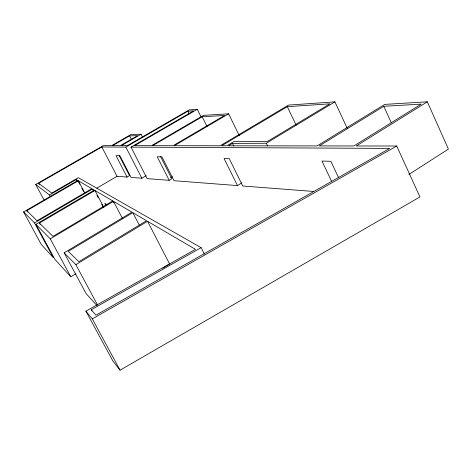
<?xml version="1.0" encoding="UTF-8"?>
<svg xmlns="http://www.w3.org/2000/svg" width="472" height="472" viewBox="0 0 472 472"><rect width="100%" height="100%" fill="white"/><g stroke="black" fill="none" stroke-linecap="round" stroke-linejoin="round"><path stroke-width="0.71" d="M408.864 174.469L448.4 149.093L427.325 101.816L384.757 104.389L317.113 145.913L228.418 145.789L232.46 143.376L266.267 143.264L334.913 101.858L347.244 128.366M427.325 101.816L356.307 145.966L396.722 146.025L419.956 196.93L120.035 370.184L112.879 361.045L85.904 311.172L195.438 249.334L147.541 221.291L75.868 264.668L64.127 252.815L131.942 212.158L113.504 201.367L50.286 238.85L35.919 224.353L94.306 190.127L92.447 189.036L34.533 222.949L23.6 211.916L77.797 180.463L79.827 184.316M162.751 268.238L169.613 263.966L147.541 221.291M383.801 106.288L319.29 145.913L353.858 145.96L421.207 104.129L383.801 106.288L391.388 122.95M160.533 156.492L171.832 178.758L169.2 180.328L157.211 156.739L161.925 156.863L174.015 180.699L237.457 185.59L241.847 182.906M35.919 224.353L54.87 259.34L70.788 276.804L75.827 273.748M132.815 212.671L68.287 251.375L78.812 261.695L146.562 220.719L132.815 212.671L139.258 225.073M287.33 106.672L221.675 145.777L226.843 145.783L233.894 141.582L267.653 141.358L329.893 103.834L287.33 106.672L296.097 125.115M170.575 177.82L172.457 176.699M112.755 200.924L52.964 236.36L39.406 223.067L94.943 190.499L112.755 200.924L113.764 202.866M119.139 155.542L129.517 175.655L127.098 177.083L116.029 155.66L119.9 155.76L131.057 177.383L141.83 178.215L146.255 175.602M96.825 188.151L117.038 176.304L127.098 177.083M239.21 135.499L228.619 113.823L174.298 145.712L220.141 145.777L288.504 105.079L334.913 101.858M202.205 116.761L152.609 145.677L173.035 145.706L224.566 115.475L202.205 116.761L207.043 126.543M39.306 184.599L38.615 183.307L101.828 146.987L125.853 147.105L187.838 111.227L193.667 110.814L131.015 147.134L147.158 178.628L169.2 180.328M142.402 136.815L141.087 134.219L131.004 134.473L111.646 145.624L103.315 145.612L35.695 184.452L49.519 195.001L76.204 179.531L77.797 180.463M201.166 117.103L197.308 109.303L134.62 145.653L151.465 145.677L203.515 115.345L228.619 113.823M26.798 210.707L78.34 180.782L91.822 188.67L37.028 220.743L26.798 210.707L27.488 211.981M141.087 134.219L121.322 145.636L127.351 145.641L189.119 109.905L197.308 109.303M129.576 135.842L112.59 145.624L120.33 145.636L137.6 135.665L129.576 135.842L131.57 139.73M85.904 311.172L92.311 318.883L396.722 146.025M91.951 311.007L91.261 309.721L201.113 247.682L204.417 254.166M131.015 147.134L389.713 148.409L95.928 315.166L91.261 309.721M313.803 191.479L242.755 185.998L229.256 158.627L224.07 158.492L237.457 185.59M201.113 247.682L78.334 177.667L51.761 193.072L38.615 183.307M106.991 204.677L104.808 203.332L105.828 205.273M97.161 305.744L86.105 293.613L64.127 252.815M23.6 211.916L41.2 244.343L53.324 257.647L34.533 222.949M50.286 238.85L70.788 276.804M92.311 318.883L120.035 370.184M39.406 223.067L40.096 224.342M35.695 184.452L44.333 200.529M75.868 264.668L97.356 304.629M49.519 195.001L50.209 196.281M78.34 180.782L84.801 193.018M81.862 188.169L83.556 191.384M76.204 179.531L77.231 181.478M97.002 195.26L98.347 197.827M101.716 204.24L103.067 206.807M92.447 189.036L93.468 190.983M94.943 190.499L103.728 207.232M113.504 201.367L122.295 218.2M101.828 146.987L117.038 176.304M125.853 147.105L141.83 178.215M187.838 111.227L189.142 113.846M232.46 143.376L233.74 145.984M266.267 143.264L267.547 145.907M331.639 181.449L321.981 161.058L330.854 161.294L338.566 177.637"/></g></svg>
